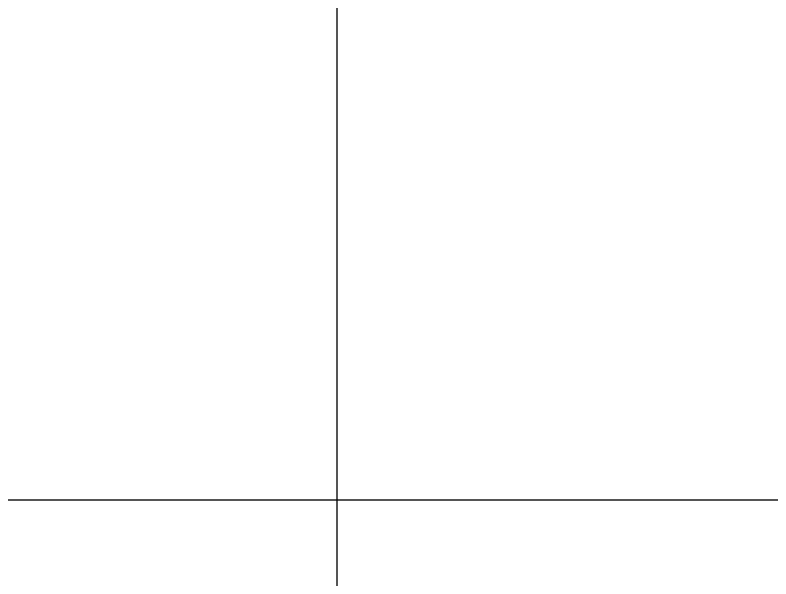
# Model space of a CAD drawing. Header units: millimetres. Extents: x 684983 to 685377, y 990360 to 990509.
# Drawn here: x 685065.248 to 685067.045, y 990447.851 to 990449.191 of the extents above; entities that cross this region are included whole.
import ezdxf

# ---------------------------------------------------------------- set-up
doc = ezdxf.new("R2010")
doc.units = ezdxf.units.MM
doc.header["$PDMODE"] = 35
doc.header["$PDSIZE"] = 0.2
doc.layers.add('dim', color=7, linetype='Continuous')
doc.layers.add('grid', color=8, linetype='Continuous', lineweight=9)
doc.styles.add('DIM', font='ARIALN.TTF', dxfattribs={"width": 0.8, "height": 1})
doc.dimstyles.get("Standard").update_dxf_attribs({"dimtxt": 1, "dimasz": 0.18, "dimexe": 0.18, "dimexo": 0.0625, "dimgap": 0.09, "dimtad": 0, "dimrnd": 0.05, "dimzin": 0, "dimdsep": 46, "dimtxsty": 'DIM', "dimcen": 0.09, "dimse1": 1, "dimse2": 1, "dimsd1": 1, "dimsd2": 1, "dimadec": 0, "dimazin": 0, "dimtfac": 1, "dimtix": 1, "dimtofl": 0, "dimtmove": 2, "dimatfit": 3, "dimfxl": 0, "dimtolj": 1, "dimtzin": 0, "dimarcsym": 0})

# ---------------------------------------------------------------- blocks, each defined once
blk = doc.blocks.new('*D27')
at = {"layer": 'Defpoints', "color": 0, "transparency": 16777216}
for p in [(685056.3962, 990448.8721), (685056.142, 990447.83), (685075.2439, 990443.1706)]:
    blk.add_point(p, dxfattribs=at)
at = {"layer": 'dim', "color": 0, "transparency": 16777216, "insert": (685065.9471, 990446.5424), "char_height": 1, "attachment_point": 5, "rotation": 346.2918, "style": 'DIM'}
blk.add_mtext('\\A1;19.65', dxfattribs=at)

msp = doc.modelspace()

# ---------------------------------------------------------------- linework, layer by layer
at = {"layer": 'grid'}
for p, q in [((685066.0136, 990509.1548), (685066.0136, 990370.8996)), ((685085.1957, 990448.0381), (684982.7636, 990448.0381))]:
    msp.add_line(p, q, dxfattribs=at)

# ---------------------------------------------------------------- dimensions: what is measured, and where the dimension line sits
at = {"layer": 'dim'}
dim = msp.add_aligned_dim(p1=(685075.2439, 990443.1706), p2=(685056.142, 990447.83), distance=-1.0727, dimstyle='Standard', dxfattribs=at)
dim.commit()
dim.dimension.update_dxf_attribs({"geometry": '*D27', "text_midpoint": (685065.9471, 990446.5424)})

doc.saveas('drawing.dxf')
